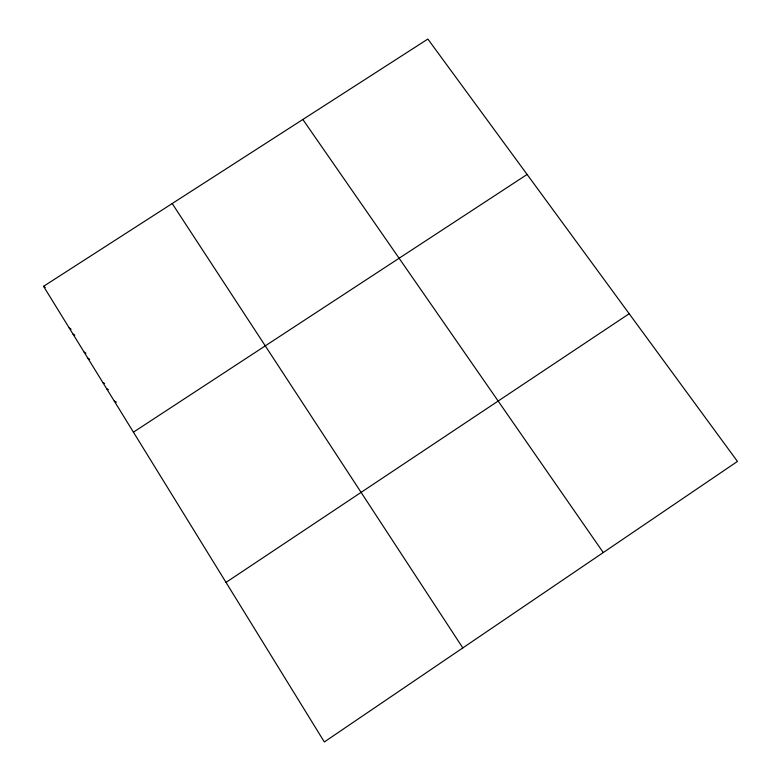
<?xml version="1.0" encoding="UTF-8"?>
<svg xmlns="http://www.w3.org/2000/svg" width="781" height="781" viewBox="0 0 781 781"><rect width="100%" height="100%" fill="white"/><g stroke="black" fill="none" stroke-linecap="round" stroke-linejoin="round"><path stroke-width="1.17" d="M226.012 582.401L629.183 313.728M133.434 432.176L527.107 174.456M43.551 286.315L427.861 39.05L737.449 461.434L324.34 741.95L43.551 286.315L45.23 287.476M114.27 401.073L116.398 402.108M106.665 388.733L108.403 389.621M102.877 382.592L104.634 383.51M87.823 358.167L89.649 359.211M84.084 352.094L85.93 353.168M72.916 333.975L74.81 335.147M69.216 327.971L71.13 329.162M302.852 119.483L603.254 552.558M172.201 203.538L462.811 647.927"/></g></svg>
